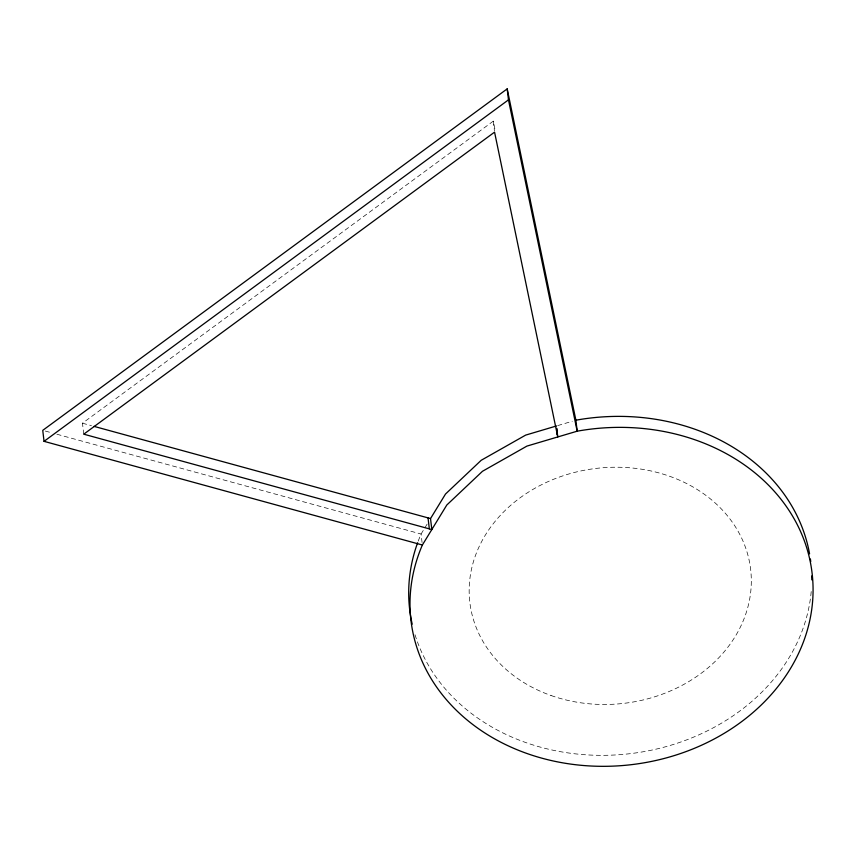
<?xml version="1.0" encoding="UTF-8"?>
<svg xmlns="http://www.w3.org/2000/svg" width="855" height="855" viewBox="0 0 855 855"><rect width="100%" height="100%" fill="white"/><g stroke="black" fill="none" stroke-linecap="round" stroke-linejoin="round"><path stroke-width="0.64" stroke-dasharray="4.28 3.21" d="M427.147 524.094L421.077 534.022A201.951 168.991 -6.7 0 0 418.084 541.482M83.758 434.18L82.465 423.204L493.271 121.154L495.44 131.585M557.695 425.598L572.252 421.28M82.465 423.204L91.464 425.662M45.326 431.059L51.76 432.822M56.9 434.233L421.077 534.022L422.081 542.562M493.271 121.154L494.425 130.911M811.213 591.575A201.951 168.991 -6.7 0 1 626.854 754.035A201.951 168.991 -6.7 0 1 414.493 632.989M551.037 695.51A141.374 118.289 -6.7 0 0 750.743 570.242A141.374 118.289 -6.7 0 0 528.946 491.817A141.374 118.289 -6.7 0 0 551.037 695.51"/><path stroke-width="1.28" d="M557.342 433.282L557.77 436.937L494.564 132.14L83.758 434.18L431.818 529.555L430.525 518.568L445.519 494.03L481.194 460.289L525.654 435.11L556.477 425.961M422.37 545.009L446.812 505.006L482.487 471.276L526.947 446.086L577.178 431.187A201.951 168.991 -6.7 0 1 813.073 590.356A201.951 168.991 -6.7 0 1 575.885 764.755A201.951 168.991 -6.7 0 1 422.37 545.009L44.043 441.34L42.75 430.354L507.186 88.877L575.885 420.2L577.178 431.187L508.469 99.864L507.186 88.877M44.043 441.34L508.469 99.864M94.029 426.367L430.525 518.568M556.765 428.398L557.054 430.845M556.605 428.654L557.321 434.757M428.034 517.884L429.328 528.871M811.758 575.928A201.951 168.991 -6.7 0 1 811.78 579.85M412.196 624.171A201.951 168.991 -6.7 0 1 417.625 542.743M575.885 420.2A201.951 168.991 -6.7 0 1 809.567 553.869M810.39 558.999A201.951 168.991 -6.7 0 1 810.732 561.575"/></g></svg>
